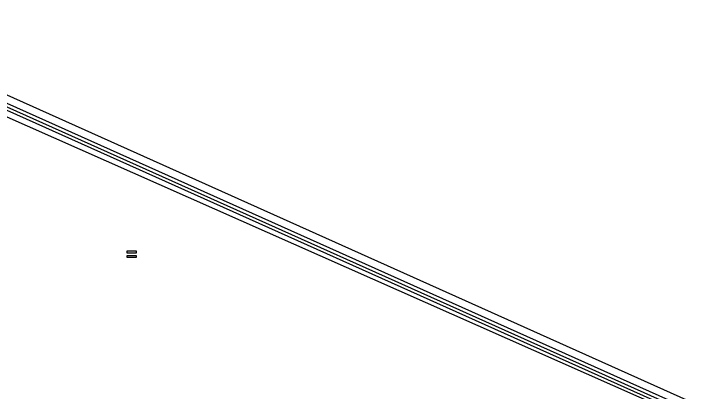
# Model space of a CAD drawing. Header units: metres. Extents: x 2 to 323, y -2 to 254.
# Drawn here: x 139.4 to 231.5, y 132.2 to 183 of the extents above; entities that cross this region are included whole.
import ezdxf

# ---------------------------------------------------------------- set-up
doc = ezdxf.new("R2010")
doc.units = ezdxf.units.M
for name, color, linetype in [('0-VISTA-005', 7, 'Continuous'), ('0-VISTA-015', 7, 'Continuous'), ('00', 7, 'Continuous'), ('Playón', 7, 'Continuous')]:
    doc.layers.add(name, color=color, linetype=linetype)

msp = doc.modelspace()

# ---------------------------------------------------------------- linework, layer by layer
at = {"layer": '0-VISTA-005'}
for p, q in [((314.596, 91.07), (128.468, 174.492)), ((314.76, 91.435), (128.698, 174.827))]:
    msp.add_line(p, q, dxfattribs=at)
at = {"layer": '0-VISTA-015'}
for p, q in [((314.949, 91.856), (128.964, 175.214)), ((314.949, 91.856), (128.964, 175.214)), ((309.643, 93.303), (137.75, 169.459)), ((309.643, 93.303), (137.75, 169.459))]:
    msp.add_line(p, q, dxfattribs=at)
at = {"layer": '00'}
msp.add_line((314.847, 92.998), (114.134, 182.956), dxfattribs=at)
msp.add_line((314.847, 92.998), (114.134, 182.956), dxfattribs=at)
at = {"layer": 'Playón'}
for points in [[(155.841, 150.852), (154.64, 150.852), (154.64, 151.132), (155.841, 151.132), (155.841, 150.852)], [(155.841, 150.244), (154.64, 150.244), (154.64, 150.524), (155.841, 150.524), (155.841, 150.244)]]:
    msp.add_lwpolyline(points, close=True, dxfattribs=at)

doc.saveas('drawing.dxf')
